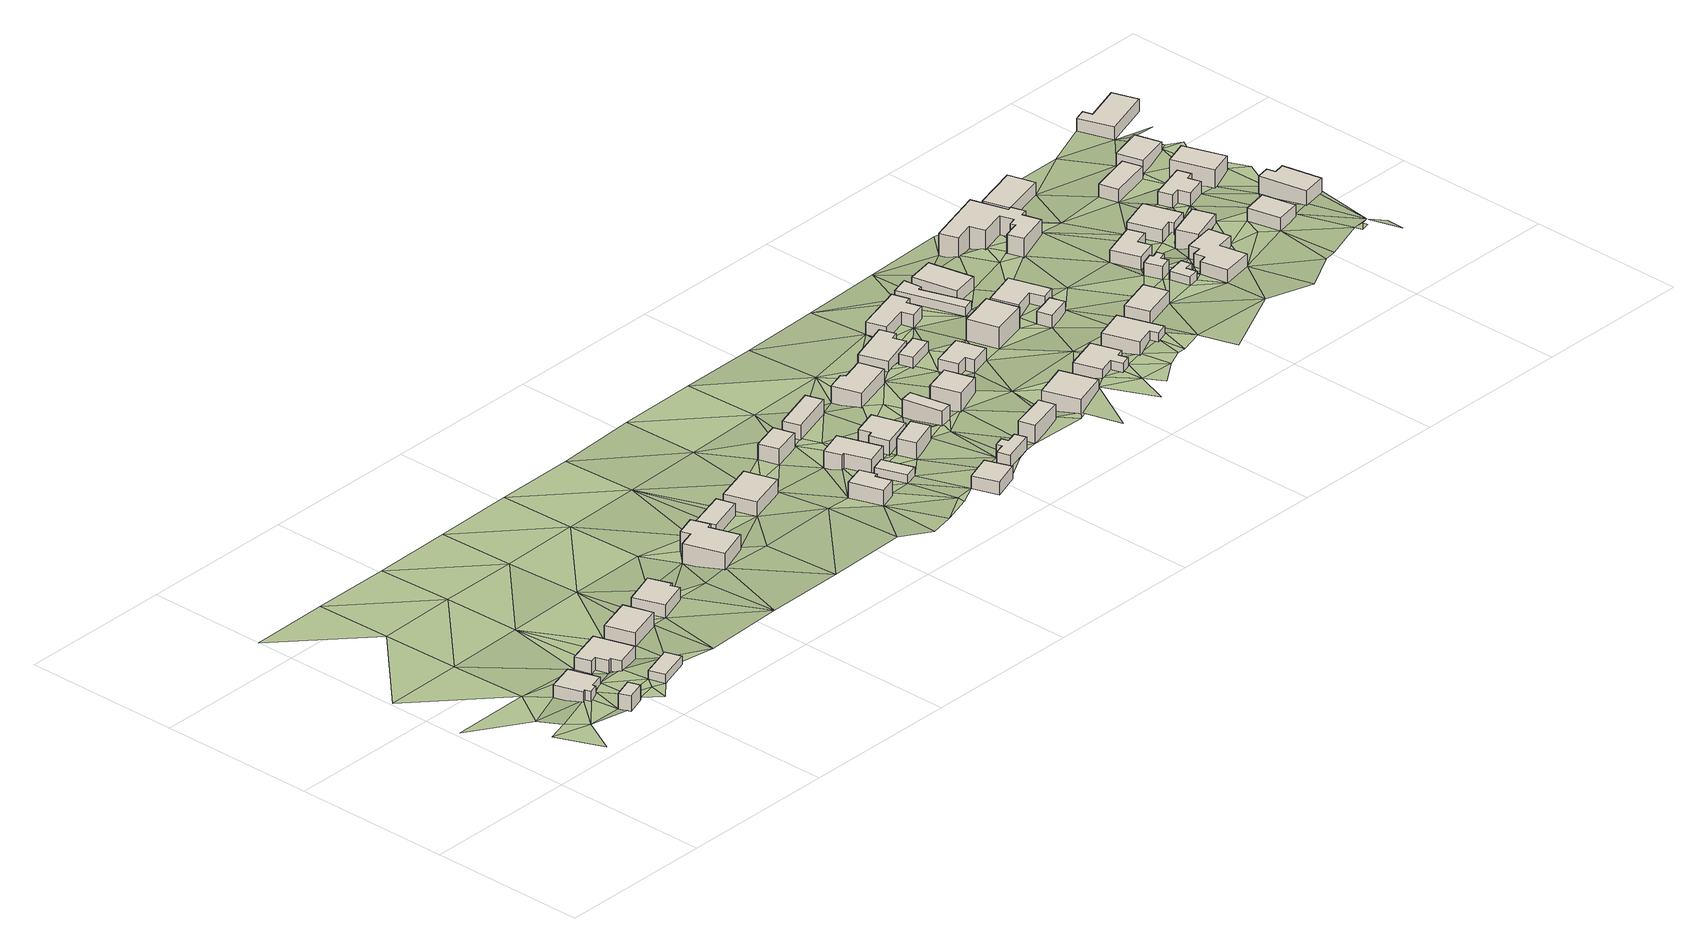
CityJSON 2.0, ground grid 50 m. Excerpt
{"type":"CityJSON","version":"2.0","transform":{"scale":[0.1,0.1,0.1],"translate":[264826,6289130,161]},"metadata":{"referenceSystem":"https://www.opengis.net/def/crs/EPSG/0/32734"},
"CityObjects":{
"building1":{"type":"Building","attributes":{"address":"Mamre 7347 Cape Town","building":"garage","building:levels":"1","building_height":4.1,"roof_height":169.07,"ground_height":164.97,"plus_code":"4FRWFFQ9+CC7"},"geometry":[{"type":"Solid","lod":"1","boundaries":[[[[0,1,2,3]],[[1,4,5,2]],[[4,6,7,5]],[[6,0,3,7]],[[3,2,5,7]],[[6,4,1,0]]]]}]},
"building2":{"type":"Building","attributes":{"address":"Lang Avenue Mamre 7347 Cape Town","building":"house","building:levels":"1","building_height":4.1,"roof_height":166.91,"ground_height":162.81,"plus_code":"4FRWFFQ9+FCC"},"geometry":[{"type":"Solid","lod":"1","boundaries":[[[[8,9,10,11]],[[9,12,13,10]],[[12,14,15,13]],[[14,16,17,15]],[[16,18,19,17]],[[18,20,21,19]],[[20,22,23,21]],[[22,8,11,23]],[[11,10,13,15,17,19,21,23]],[[22,20,18,16,14,12,9,8]]]]}]},
"building3":{"type":"Building","attributes":{"address":"Lang Avenue Mamre 7347 Cape Town","building":"house","building:levels":"1","building_height":4.1,"roof_height":167.77,"ground_height":163.67,"plus_code":"4FRWFFQ9+FFV"},"geometry":[{"type":"Solid","lod":"1","boundaries":[[[[24,25,26,27]],[[25,28,29,26]],[[28,30,31,29]],[[30,32,33,31]],[[32,34,35,33]],[[34,36,37,35]],[[36,38,39,37]],[[38,24,27,39]],[[27,26,29,31,33,35,37,39]],[[38,36,34,32,30,28,25,24]]]]}]},
"building4":{"type":"Building","attributes":{"building":"cabin","building:levels":"1","building_height":2.8,"roof_height":167.77,"ground_height":164.97,"plus_code":"4FRWFFQ9+CGC"},"geometry":[{"type":"Solid","lod":"1","boundaries":[[[[40,41,42,43]],[[41,44,45,42]],[[44,46,47,45]],[[46,40,43,47]],[[43,42,45,47]],[[46,44,41,40]]]]}]},
"building5":{"type":"Building","attributes":{"address":"Lang Avenue Mamre 7347 Cape Town","building":"house","building:levels":"1","building_height":4.1,"roof_height":168.7,"ground_height":164.6,"plus_code":"4FRWFFQ9+GG5"},"geometry":[{"type":"Solid","lod":"1","boundaries":[[[[48,49,50,51]],[[49,52,53,50]],[[52,54,55,53]],[[54,48,51,55]],[[51,50,53,55]],[[54,52,49,48]]]]}]},
"building6":{"type":"Building","attributes":{"address":"Lang Avenue Mamre 7347 Cape Town","building":"house","building:levels":"1","building_height":4.1,"roof_height":168.7,"ground_height":164.6,"plus_code":"4FRWFFQ9+GJC"},"geometry":[{"type":"Solid","lod":"1","boundaries":[[[[56,57,58,59]],[[57,60,61,58]],[[60,62,63,61]],[[62,64,65,63]],[[64,66,67,65]],[[66,56,59,67]],[[59,58,61,63,65,67]],[[66,64,62,60,57,56]]]]}]},
"building7":{"type":"Building","attributes":{"address":"Lang Avenue Mamre 7347 Cape Town","building":"house","building:levels":"1","building_height":4.1,"roof_height":170.07,"ground_height":165.97,"plus_code":"4FRWFFQ9+GPQ"},"geometry":[{"type":"Solid","lod":"1","boundaries":[[[[68,69,70,71]],[[69,72,73,70]],[[72,74,75,73]],[[74,76,77,75]],[[76,78,79,77]],[[78,80,81,79]],[[80,82,83,81]],[[82,68,71,83]],[[71,70,73,75,77,79,81,83]],[[82,80,78,76,74,72,69,68]]]]}]},
"building8":{"type":"Building","attributes":{"address":"Lang Avenue Mamre 7347 Cape Town","building":"house","building:levels":"1","building_height":4.1,"roof_height":168.94,"ground_height":164.84,"plus_code":"4FRWFFQ9+HQH"},"geometry":[{"type":"Solid","lod":"1","boundaries":[[[[84,85,86,87]],[[85,88,89,86]],[[88,90,91,89]],[[90,84,87,91]],[[87,86,89,91]],[[90,88,85,84]]]]}]},
"building9":{"type":"Building","attributes":{"address":"Lang Avenue Mamre 7347 Cape Town","building":"house","building:levels":"1","building_height":4.1,"roof_height":169.53,"ground_height":165.43,"plus_code":"4FRWFFQ9+HVC"},"geometry":[{"type":"Solid","lod":"1","boundaries":[[[[92,93,94,95]],[[93,96,97,94]],[[96,98,99,97]],[[98,92,95,99]],[[95,94,97,99]],[[98,96,93,92]]]]}]},
"building10":{"type":"Building","attributes":{"address":"Mamre 7347 Cape Town","building":"house","building:levels":"1","building_height":4.1,"roof_height":171.78,"ground_height":167.68,"plus_code":"4FRWFFQ9+FXC"},"geometry":[{"type":"Solid","lod":"1","boundaries":[[[[100,101,102,103]],[[101,104,105,102]],[[104,106,107,105]],[[106,108,109,107]],[[108,110,111,109]],[[110,100,103,111]],[[103,102,105,107,109,111]],[[110,108,106,104,101,100]]]]}]},
"building11":{"type":"Building","attributes":{"building":"cabin","building:levels":"1","building_height":2.8,"roof_height":170.48,"ground_height":167.68,"plus_code":"4FRWFFQC+F2J"},"geometry":[{"type":"Solid","lod":"1","boundaries":[[[[112,113,114,115]],[[113,116,117,114]],[[116,118,119,117]],[[118,112,115,119]],[[115,114,117,119]],[[118,116,113,112]]]]}]},
"building12":{"type":"Building","attributes":{"address":"Lang Avenue Mamre 7347 Cape Town","building":"house","building:levels":"1","building_height":4.1,"roof_height":170.38,"ground_height":166.28,"plus_code":"4FRWFFQ9+JX6"},"geometry":[{"type":"Solid","lod":"1","boundaries":[[[[120,121,122,123]],[[121,124,125,122]],[[124,126,127,125]],[[126,120,123,127]],[[123,122,125,127]],[[126,124,121,120]]]]}]},
"building13":{"type":"Building","attributes":{"address":"Mamre 7347 Cape Town","building":"house","building:levels":"1","building_height":4.1,"roof_height":171.78,"ground_height":167.68,"plus_code":"4FRWFFQ9+GXQ"},"geometry":[{"type":"Solid","lod":"1","boundaries":[[[[128,129,130,131]],[[129,132,133,130]],[[132,134,135,133]],[[134,136,137,135]],[[136,138,139,137]],[[138,128,131,139]],[[131,130,133,135,137,139]],[[138,136,134,132,129,128]]]]}]},
"building14":{"type":"Building","attributes":{"address":"25 Sand Street Mamre 7347 Cape Town","building":"house","building:levels":"1","building_height":4.1,"roof_height":173.21,"ground_height":169.11,"plus_code":"4FRWFFQC+93R"},"geometry":[{"type":"Solid","lod":"1","boundaries":[[[[140,141,142,143]],[[141,144,145,142]],[[144,146,147,145]],[[146,140,143,147]],[[143,142,145,147]],[[146,144,141,140]]]]}]},
"building15":{"type":"Building","attributes":{"address":"Mamre 7347 Cape Town","building":"house","building:levels":"1","building_height":4.1,"roof_height":173.01,"ground_height":168.91,"plus_code":"4FRWFFQC+G33"},"geometry":[{"type":"Solid","lod":"1","boundaries":[[[[148,149,150,151]],[[149,152,153,150]],[[152,154,155,153]],[[154,148,151,155]],[[151,150,153,155]],[[154,152,149,148]]]]}]},
"building16":{"type":"Building","attributes":{"address":"Mamre 7347 Cape Town","building":"house","building:levels":"1","building_height":4.1,"roof_height":171.78,"ground_height":167.68,"plus_code":"4FRWFFQC+G3R"},"geometry":[{"type":"Solid","lod":"1","boundaries":[[[[156,157,158,159]],[[157,160,161,158]],[[160,162,163,161]],[[162,164,165,163]],[[164,166,167,165]],[[166,156,159,167]],[[159,158,161,163,165,167]],[[166,164,162,160,157,156]]]]}]},
"building17":{"type":"Building","attributes":{"address":"Lang Avenue Mamre 7347 Cape Town","building":"house","building:levels":"1","building_height":4.1,"roof_height":170.38,"ground_height":166.28,"plus_code":"4FRWFFQC+J2G"},"geometry":[{"type":"Solid","lod":"1","boundaries":[[[[168,169,170,171]],[[169,172,173,170]],[[172,174,175,173]],[[174,168,171,175]],[[171,170,173,175]],[[174,172,169,168]]]]}]},
"building18":{"type":"Building","attributes":{"address":"23 Sand Street Mamre 7347 Cape Town","building":"house","building:levels":"1","building_height":4.1,"roof_height":174.56,"ground_height":170.46,"plus_code":"4FRWFFQC+C46"},"geometry":[{"type":"Solid","lod":"1","boundaries":[[[[176,177,178,179]],[[177,180,181,178]],[[180,182,183,181]],[[182,184,185,183]],[[184,186,187,185]],[[186,188,189,187]],[[188,190,191,189]],[[190,176,179,191]],[[179,178,181,183,185,187,189,191]],[[190,188,186,184,182,180,177,176]]]]}]},
"building19":{"type":"Building","attributes":{"address":"Mamre 7347 Cape Town","building":"yes","building:levels":"1","building_height":4.1,"roof_height":173.01,"ground_height":168.91,"plus_code":"4FRWFFQC+G4M"},"geometry":[{"type":"Solid","lod":"1","boundaries":[[[[192,193,194,195]],[[193,196,197,194]],[[196,198,199,197]],[[198,192,195,199]],[[195,194,197,199]],[[198,196,193,192]]]]}]},
"building20":{"type":"Building","attributes":{"address":"21 Sand Street Mamre 7347 Cape Town","building":"house","building:levels":"1","building_height":4.1,"roof_height":176.2,"ground_height":172.1,"plus_code":"4FRWFFQC+C5F"},"geometry":[{"type":"Solid","lod":"1","boundaries":[[[[200,201,202,203]],[[201,204,205,202]],[[204,206,207,205]],[[206,200,203,207]],[[203,202,205,207]],[[206,204,201,200]]]]}]},
"building21":{"type":"Building","attributes":{"address":"Lang Avenue Mamre 7347 Cape Town","building":"house","building:levels":"1","building_height":4.1,"roof_height":171.38,"ground_height":167.28,"plus_code":"4FRWFFQC+J4F"},"geometry":[{"type":"Solid","lod":"1","boundaries":[[[[208,209,210,211]],[[209,212,213,210]],[[212,214,215,213]],[[214,216,217,215]],[[216,218,219,217]],[[218,208,211,219]],[[211,210,213,215,217,219]],[[218,216,214,212,209,208]]]]}]},
"building22":{"type":"Building","attributes":{"address":"4 Lelie Lane Mamre 7347 Cape Town","building":"house","building:levels":"1","building_height":4.1,"roof_height":174.38,"ground_height":170.28,"plus_code":"4FRWFFQC+G5M"},"geometry":[{"type":"Solid","lod":"1","boundaries":[[[[220,221,222,223]],[[221,224,225,222]],[[224,226,227,225]],[[226,220,223,227]],[[223,222,225,227]],[[226,224,221,220]]]]}]},
"building23":{"type":"Building","attributes":{"address":"19 Sand Street Mamre 7347 Cape Town","building":"house","building:levels":"1","building_height":4.1,"roof_height":176.2,"ground_height":172.1,"plus_code":"4FRWFFQC+C6Q"},"geometry":[{"type":"Solid","lod":"1","boundaries":[[[[228,229,230,231]],[[229,232,233,230]],[[232,234,235,233]],[[234,228,231,235]],[[231,230,233,235]],[[234,232,229,228]]]]}]},
"building24":{"type":"Building","attributes":{"address":"Lang Avenue Mamre 7347 Cape Town","building":"house","building:levels":"1","building_height":4.1,"roof_height":170.91,"ground_height":166.81,"plus_code":"4FRWFFQC+J5X"},"geometry":[{"type":"Solid","lod":"1","boundaries":[[[[236,237,238,239]],[[237,240,241,238]],[[240,242,243,241]],[[242,244,245,243]],[[244,246,247,245]],[[246,236,239,247]],[[239,238,241,243,245,247]],[[246,244,242,240,237,236]]]]}]},
"building25":{"type":"Building","attributes":{"building":"cabin","building:levels":"1","building_height":2.8,"roof_height":171.13,"ground_height":168.33,"plus_code":"4FRWFFQC+J6F"},"geometry":[{"type":"Solid","lod":"1","boundaries":[[[[248,249,250,251]],[[249,252,253,250]],[[252,254,255,253]],[[254,248,251,255]],[[251,250,253,255]],[[254,252,249,248]]]]}]},
"building26":{"type":"Building","attributes":{"address":"3 Lelie Lane Mamre 7347 Cape Town","building":"house","building:levels":"1","building_height":4.1,"roof_height":172.43,"ground_height":168.33,"plus_code":"4FRWFFQC+H6H"},"geometry":[{"type":"Solid","lod":"1","boundaries":[[[[256,257,258,259]],[[257,260,261,258]],[[260,262,263,261]],[[262,264,265,263]],[[264,266,267,265]],[[266,256,259,267]],[[259,258,261,263,265,267]],[[266,264,262,260,257,256]]]]}]},
"building27":{"type":"Building","attributes":{"address":"17 Sand Street Mamre 7347 Cape Town","building":"house","building:levels":"1","building_height":4.1,"roof_height":175.99,"ground_height":171.89,"plus_code":"4FRWFFQC+F83"},"geometry":[{"type":"Solid","lod":"1","boundaries":[[[[268,269,270,271]],[[269,272,273,270]],[[272,274,275,273]],[[274,276,277,275]],[[276,278,279,277]],[[278,280,281,279]],[[280,282,283,281]],[[282,268,271,283]],[[271,270,273,275,277,279,281,283]],[[282,280,278,276,274,272,269,268]]]]}]},
"building28":{"type":"Building","attributes":{"address":"Mamre 7347 Cape Town","building":"yes","building:levels":"1","building_height":4.1,"roof_height":170.91,"ground_height":166.81,"plus_code":"4FRWFFQC+M7C"},"geometry":[{"type":"Solid","lod":"1","boundaries":[[[[284,285,286,287]],[[285,288,289,286]],[[288,290,291,289]],[[290,292,293,291]],[[292,294,295,293]],[[294,296,297,295]],[[296,298,299,297]],[[298,284,287,299]],[[287,286,289,291,293,295,297,299]],[[298,296,294,292,290,288,285,284]]]]}]},
"building29":{"type":"Building","attributes":{"address":"2 Lelie Lane Mamre 7347 Cape Town","building":"house","building:levels":"2","building_height":6.9,"roof_height":176.3,"ground_height":169.4,"plus_code":"4FRWFFQC+H8J"},"geometry":[{"type":"Solid","lod":"1","boundaries":[[[[300,301,302,303]],[[301,304,305,302]],[[304,306,307,305]],[[306,300,303,307]],[[303,302,305,307]],[[306,304,301,300]]]]}]},
"building30":{"type":"Building","attributes":{"address":"15 Sand Street Mamre 7347 Cape Town","building":"house","building:levels":"1","building_height":4.1,"roof_height":177.45,"ground_height":173.35,"plus_code":"4FRWFFQC+F94"},"geometry":[{"type":"Solid","lod":"1","boundaries":[[[[308,309,310,311]],[[309,312,313,310]],[[312,314,315,313]],[[314,316,317,315]],[[316,318,319,317]],[[318,308,311,319]],[[311,310,313,315,317,319]],[[318,316,314,312,309,308]]]]}]},
"building31":{"type":"Building","attributes":{"building":"cabin","building:levels":"1","building_height":2.8,"roof_height":170.5,"ground_height":167.7,"plus_code":"4FRWFFQC+M88"},"geometry":[{"type":"Solid","lod":"1","boundaries":[[[[320,321,322,323]],[[321,324,325,322]],[[324,326,327,325]],[[326,328,329,327]],[[328,330,331,329]],[[330,320,323,331]],[[323,322,325,327,329,331]],[[330,328,326,324,321,320]]]]}]},
"building32":{"type":"Building","attributes":{"building":"garage","building:levels":"1","building_height":4.1,"roof_height":173.5,"ground_height":169.4,"plus_code":"4FRWFFQC+H94"},"geometry":[{"type":"Solid","lod":"1","boundaries":[[[[332,333,334,335]],[[333,336,337,334]],[[336,338,339,337]],[[338,332,335,339]],[[335,334,337,339]],[[338,336,333,332]]]]}]},
"building33":{"type":"Building","attributes":{"address":"1 Lelie Lane Mamre 7347 Cape Town","building":"house","building:levels":"1","building_height":4.1,"roof_height":173.5,"ground_height":169.4,"plus_code":"4FRWFFQC+J94"},"geometry":[{"type":"Solid","lod":"1","boundaries":[[[[340,341,342,343]],[[341,344,345,342]],[[344,346,347,345]],[[346,348,349,347]],[[348,350,351,349]],[[350,340,343,351]],[[343,342,345,347,349,351]],[[350,348,346,344,341,340]]]]}]},
"building34":{"type":"Building","attributes":{"address":"Mamre 7347 Cape Town","building":"house","building:levels":"1","building_height":4.1,"roof_height":171.8,"ground_height":167.7,"plus_code":"4FRWFFQC+M9J"},"geometry":[{"type":"Solid","lod":"1","boundaries":[[[[352,353,354,355]],[[353,356,357,354]],[[356,358,359,357]],[[358,352,355,359]],[[355,354,357,359]],[[358,356,353,352]]]]}]},
"building35":{"type":"Building","attributes":{"address":"13 Sand Street Mamre 7347 Cape Town","building":"house","building:levels":"1","building_height":4.1,"roof_height":177.45,"ground_height":173.35,"plus_code":"4FRWFFQC+FFJ"},"geometry":[{"type":"Solid","lod":"1","boundaries":[[[[360,361,362,363]],[[361,364,365,362]],[[364,366,367,365]],[[366,360,363,367]],[[363,362,365,367]],[[366,364,361,360]]]]}]},
"building36":{"type":"Building","attributes":{"address":"Mamre 7347 Cape Town","building":"garage","building:levels":"1","building_height":4.1,"roof_height":179.02,"ground_height":174.92,"plus_code":"4FRWFFQC+GG7"},"geometry":[{"type":"Solid","lod":"1","boundaries":[[[[368,369,370,371]],[[369,372,373,370]],[[372,374,375,373]],[[374,376,377,375]],[[376,378,379,377]],[[378,380,381,379]],[[380,382,383,381]],[[382,368,371,383]],[[371,370,373,375,377,379,381,383]],[[382,380,378,376,374,372,369,368]]]]}]},
"building37":{"type":"Building","attributes":{"address":"Mamre 7347 Cape Town","building":"cabin","building:levels":"1","building_height":2.8,"roof_height":177.72,"ground_height":174.92,"plus_code":"4FRWFFQC+FGM"},"geometry":[{"type":"Solid","lod":"1","boundaries":[[[[384,385,386,387]],[[385,388,389,386]],[[388,390,391,389]],[[390,392,393,391]],[[392,394,395,393]],[[394,384,387,395]],[[387,386,389,391,393,395]],[[394,392,390,388,385,384]]]]}]},
"building38":{"type":"Building","attributes":{"address":"13 Lang Avenue Mamre 7347 Cape Town","building":"house","building:levels":"1","building_height":4.1,"roof_height":174.28,"ground_height":170.18,"plus_code":"4FRWFFQC+PG2"},"geometry":[{"type":"Solid","lod":"1","boundaries":[[[[396,397,398,399]],[[397,400,401,398]],[[400,402,403,401]],[[402,404,405,403]],[[404,406,407,405]],[[406,408,409,407]],[[408,410,411,409]],[[410,412,413,411]],[[412,414,415,413]],[[414,416,417,415]],[[416,418,419,417]],[[418,420,421,419]],[[420,422,423,421]],[[422,424,425,423]],[[424,426,427,425]],[[426,396,399,427]],[[399,398,401,403,405,407,409,411,413,415,417,419,421,423,425,427]],[[426,424,422,420,418,416,414,412,410,408,406,404,402,400,397,396]]]]}]},
"building39":{"type":"Building","attributes":{"address":"11 Sand Street Mamre 7347 Cape Town","building":"house","building:levels":"1","building_height":4.1,"roof_height":176.65,"ground_height":172.55,"plus_code":"4FRWFFQC+HG8"},"geometry":[{"type":"Solid","lod":"1","boundaries":[[[[428,429,430,431]],[[429,432,433,430]],[[432,434,435,433]],[[434,436,437,435]],[[436,438,439,437]],[[438,428,431,439]],[[431,430,433,435,437,439]],[[438,436,434,432,429,428]]]]}]},
"building40":{"type":"Building","attributes":{"address":"24E Lord Caledon Street Mamre 7347 Cape Town","building":"house","building:levels":"1","building_height":4.1,"roof_height":179.02,"ground_height":174.92,"plus_code":"4FRWFFQC+FHM"},"geometry":[{"type":"Solid","lod":"1","boundaries":[[[[440,441,442,443]],[[441,444,445,442]],[[444,446,447,445]],[[446,448,449,447]],[[448,450,451,449]],[[450,452,453,451]],[[452,454,455,453]],[[454,456,457,455]],[[456,458,459,457]],[[458,440,443,459]],[[443,442,445,447,449,451,453,455,457,459]],[[458,456,454,452,450,448,446,444,441,440]]]]}]},
"building41":{"type":"Building","attributes":{"address":"Sand Street Mamre 7347 Cape Town","building":"yes","building:levels":"1","building_height":4.1,"roof_height":178.67,"ground_height":174.57,"plus_code":"4FRWFFQC+GJM"},"geometry":[{"type":"Solid","lod":"1","boundaries":[[[[460,461,462,463]],[[461,464,465,462]],[[464,466,467,465]],[[466,460,463,467]],[[463,462,465,467]],[[466,464,461,460]]]]}]},
"building42":{"type":"Building","attributes":{"address":"9 Sand Street Mamre 7347 Cape Town","building":"house","building:levels":"1","building_height":4.1,"roof_height":176.65,"ground_height":172.55,"plus_code":"4FRWFFQC+HHH"},"geometry":[{"type":"Solid","lod":"1","boundaries":[[[[468,469,470,471]],[[469,472,473,470]],[[472,474,475,473]],[[474,476,477,475]],[[476,478,479,477]],[[478,468,471,479]],[[471,470,473,475,477,479]],[[478,476,474,472,469,468]]]]}]},
"building43":{"type":"Building","attributes":{"address":"12 Lang Avenue Mamre 7347 Cape Town","building":"house","building:levels":"1","building_height":4.1,"roof_height":172.22,"ground_height":168.12,"plus_code":"4FRWFFQC+PHJ"},"geometry":[{"type":"Solid","lod":"1","boundaries":[[[[480,481,482,483]],[[481,484,485,482]],[[484,486,487,485]],[[486,480,483,487]],[[483,482,485,487]],[[486,484,481,480]]]]}]},
"building44":{"type":"Building","attributes":{"address":"24A Lord Caledon Street Mamre 7347 Cape Town","building":"house","building:levels":"1","building_height":4.1,"roof_height":180.45,"ground_height":176.35,"plus_code":"4FRWFFQC+FMX"},"geometry":[{"type":"Solid","lod":"1","boundaries":[[[[488,489,490,491]],[[489,492,493,490]],[[492,494,495,493]],[[494,488,491,495]],[[491,490,493,495]],[[494,492,489,488]]]]}]},
"building45":{"type":"Building","attributes":{"address":"7 Sand Street Mamre 7347 Cape Town","building":"house","building:levels":"1","building_height":4.1,"roof_height":178.67,"ground_height":174.57,"plus_code":"4FRWFFQC+HMR"},"geometry":[{"type":"Solid","lod":"1","boundaries":[[[[496,497,498,499]],[[497,500,501,498]],[[500,502,503,501]],[[502,504,505,503]],[[504,506,507,505]],[[506,508,509,507]],[[508,510,511,509]],[[510,496,499,511]],[[499,498,501,503,505,507,509,511]],[[510,508,506,504,502,500,497,496]]]]}]},
"building46":{"type":"Building","attributes":{"address":"8 Sand Street Mamre 7347 Cape Town","building":"house","building:levels":"1","building_height":4.1,"roof_height":175.92,"ground_height":171.82,"plus_code":"4FRWFFQC+MJ9"},"geometry":[{"type":"Solid","lod":"1","boundaries":[[[[512,513,514,515]],[[513,516,517,514]],[[516,518,519,517]],[[518,512,515,519]],[[515,514,517,519]],[[518,516,513,512]]]]}]},
"building47":{"type":"Building","attributes":{"address":"22 Lord Caledon Street Mamre 7347 Cape Town","building":"house","building:levels":"1","building_height":4.1,"roof_height":181.46,"ground_height":177.36,"plus_code":"4FRWFFQC+GP5"},"geometry":[{"type":"Solid","lod":"1","boundaries":[[[[520,521,522,523]],[[521,524,525,522]],[[524,526,527,525]],[[526,528,529,527]],[[528,530,531,529]],[[530,520,523,531]],[[523,522,525,527,529,531]],[[530,528,526,524,521,520]]]]}]},
"building48":{"type":"Building","attributes":{"address":"5 Sand Street Mamre 7347 Cape Town","building":"house","building:levels":"1","building_height":4.1,"roof_height":179.98,"ground_height":175.88,"plus_code":"4FRWFFQC+JP3"},"geometry":[{"type":"Solid","lod":"1","boundaries":[[[[532,533,534,535]],[[533,536,537,534]],[[536,538,539,537]],[[538,532,535,539]],[[535,534,537,539]],[[538,536,533,532]]]]}]},
"building49":{"type":"Building","attributes":{"address":"6 Sand Street Mamre 7347 Cape Town","building":"house","building:levels":"1","building_height":4.1,"roof_height":175.92,"ground_height":171.82,"plus_code":"4FRWFFQC+MPJ"},"geometry":[{"type":"Solid","lod":"1","boundaries":[[[[540,541,542,543]],[[541,544,545,542]],[[544,546,547,545]],[[546,540,543,547]],[[543,542,545,547]],[[546,544,541,540]]]]}]},
"building50":{"type":"Building","attributes":{"address":"10 Lang Avenue Mamre 7347 Cape Town","building":"house","building:levels":"1","building_height":4.1,"roof_height":174.66,"ground_height":170.56,"plus_code":"4FRWFFQC+QQ3"},"geometry":[{"type":"Solid","lod":"1","boundaries":[[[[548,549,550,551]],[[549,552,553,550]],[[552,554,555,553]],[[554,556,557,555]],[[556,558,559,557]],[[558,548,551,559]],[[551,550,553,555,557,559]],[[558,556,554,552,549,548]]]]}]},
"terrain1":{"type":"TINRelief","geometry":[{"type":"CompositeSurface","lod":"1","boundaries":[[[560,561,562]],[[561,560,563]],[[564,565,566]],[[567,566,563]],[[567,563,560]],[[568,564,569]],[[566,8,564]],[[8,566,567]],[[560,570,4]],[[571,567,560]],[[571,560,4]],[[572,568,569]],[[573,567,571]],[[574,564,8]],[[575,571,4]],[[575,4,576]],[[24,569,564]],[[577,575,578]],[[574,24,564]],[[576,578,575]],[[579,580,572]],[[576,581,582]],[[581,583,582]],[[46,578,576]],[[25,574,578]],[[576,582,46]],[[25,24,574]],[[40,582,583]],[[30,25,578]],[[46,584,578]],[[578,584,30]],[[569,24,585]],[[46,582,40]],[[28,25,30]],[[569,586,572]],[[584,32,30]],[[24,38,587]],[[46,588,584]],[[587,585,24]],[[579,572,586]],[[586,569,585]],[[36,584,588]],[[38,585,587]],[[38,36,589]],[[588,589,36]],[[38,52,585]],[[38,589,52]],[[590,588,591]],[[586,592,579]],[[588,593,589]],[[590,593,588]],[[52,594,585]],[[585,595,586]],[[594,52,596]],[[593,590,66]],[[597,596,593]],[[592,586,595]],[[597,64,596]],[[597,593,66]],[[595,585,594]],[[597,66,64]],[[64,594,596]],[[66,590,598]],[[594,64,62]],[[599,592,595]],[[598,600,66]],[[601,600,602]],[[602,600,603]],[[594,62,604]],[[600,598,603]],[[594,605,595]],[[602,74,62]],[[602,603,74]],[[599,595,605]],[[598,606,603]],[[605,594,604]],[[74,604,62]],[[74,603,606]],[[607,606,598]],[[604,74,69]],[[608,599,605]],[[74,72,69]],[[604,609,605]],[[604,69,609]],[[606,607,610]],[[611,606,610]],[[612,611,613]],[[90,613,611]],[[609,613,88]],[[88,613,90]],[[608,605,614]],[[614,605,609]],[[609,88,615]],[[96,90,611]],[[96,611,610]],[[607,616,610]],[[615,88,85]],[[615,614,609]],[[84,90,96]],[[617,608,614]],[[607,618,616]],[[85,614,615]],[[610,616,96]],[[84,93,85]],[[93,614,85]],[[84,96,93]],[[619,614,93]],[[96,616,620]],[[100,618,621]],[[618,100,616]],[[617,614,622]],[[619,622,614]],[[616,110,620]],[[623,100,621]],[[620,624,619]],[[110,616,100]],[[624,620,120]],[[619,624,126]],[[100,623,625]],[[134,620,110]],[[617,622,626]],[[622,619,126]],[[100,625,627]],[[625,623,628]],[[120,620,134]],[[120,126,624]],[[629,630,627]],[[631,632,110]],[[134,110,632]],[[627,112,629]],[[631,629,118]],[[627,625,112]],[[118,629,112]],[[118,633,631]],[[632,631,633]],[[140,625,628]],[[634,622,126]],[[112,625,140]],[[632,633,635]],[[636,120,134]],[[633,118,116]],[[113,112,140]],[[116,637,633]],[[626,622,638]],[[636,134,132]],[[639,113,140]],[[634,638,622]],[[113,148,116]],[[636,640,634]],[[637,116,154]],[[636,132,641]],[[116,148,154]],[[642,640,636]],[[148,113,639]],[[636,641,642]],[[643,132,637]],[[154,644,637]],[[637,644,643]],[[641,132,160]],[[643,160,132]],[[634,640,638]],[[645,188,639]],[[160,643,162]],[[188,645,190]],[[148,639,184]],[[638,646,626]],[[184,639,188]],[[644,154,647]],[[160,648,641]],[[649,190,645]],[[642,641,650]],[[184,188,186]],[[148,184,651]],[[169,638,640]],[[647,652,644]],[[650,641,648]],[[190,649,176]],[[182,653,184]],[[184,653,651]],[[182,180,177]],[[647,651,654]],[[652,647,654]],[[198,648,652]],[[177,204,182]],[[182,204,653]],[[655,650,648]],[[651,653,654]],[[177,176,206]],[[169,650,218]],[[654,198,652]],[[177,206,204]],[[646,638,656]],[[656,638,169]],[[657,648,198]],[[655,648,657]],[[655,218,650]],[[658,654,653]],[[204,659,653]],[[656,169,218]],[[653,659,658]],[[198,196,657]],[[658,226,196]],[[659,204,660]],[[656,218,216]],[[658,659,226]],[[655,657,661]],[[206,662,663]],[[657,196,661]],[[664,646,656]],[[216,214,212]],[[226,665,196]],[[212,656,216]],[[661,196,665]],[[663,228,660]],[[660,666,659]],[[663,662,667]],[[667,228,663]],[[246,656,212]],[[666,668,659]],[[666,660,228]],[[661,669,212]],[[246,212,669]],[[665,256,661]],[[668,257,665]],[[661,670,669]],[[667,671,672]],[[256,670,661]],[[666,228,234]],[[664,656,298]],[[668,666,262]],[[256,665,257]],[[246,298,656]],[[673,669,670]],[[668,262,257]],[[669,673,674]],[[257,262,260]],[[234,268,666]],[[675,670,256]],[[666,264,262]],[[672,268,234]],[[674,673,252]],[[298,246,676]],[[256,266,675]],[[677,268,672]],[[678,672,679]],[[664,298,680]],[[681,682,674]],[[666,268,683]],[[678,677,672]],[[681,674,252]],[[264,666,683]],[[284,676,681]],[[684,676,284]],[[684,298,676]],[[684,284,298]],[[685,677,678]],[[266,304,675]],[[686,677,685]],[[288,252,675]],[[264,304,266]],[[252,288,681]],[[284,681,288]],[[304,264,306]],[[678,687,685]],[[304,288,675]],[[306,264,683]],[[268,282,683]],[[688,678,689]],[[285,284,288]],[[688,687,678]],[[687,690,691]],[[680,298,692]],[[690,687,693]],[[683,282,308]],[[308,282,690]],[[688,693,687]],[[320,288,304]],[[308,690,693]],[[338,306,683]],[[694,693,688]],[[692,330,680]],[[320,304,301]],[[695,288,320]],[[338,300,306]],[[696,695,697]],[[308,698,683]],[[694,699,693]],[[320,697,695]],[[330,692,697]],[[693,699,700]],[[701,699,694]],[[683,698,338]],[[697,320,330]],[[680,330,702]],[[703,301,300]],[[704,320,301]],[[336,300,338]],[[300,336,703]],[[699,701,705]],[[704,301,703]],[[704,321,320]],[[701,706,705]],[[324,321,707]],[[707,326,324]],[[321,358,707]],[[326,707,358]],[[708,703,336]],[[326,358,356]],[[338,698,709]],[[328,702,330]],[[326,356,328]],[[361,698,705]],[[706,361,705]],[[704,341,321]],[[708,336,710]],[[358,321,352]],[[361,360,698]],[[711,703,708]],[[709,698,360]],[[328,356,353]],[[702,328,353]],[[321,341,352]],[[712,708,710]],[[710,709,712]],[[364,361,706]],[[360,366,709]],[[706,713,714]],[[712,709,715]],[[341,712,715]],[[366,715,709]],[[353,397,702]],[[353,352,716]],[[717,352,341]],[[714,364,706]],[[353,716,397]],[[716,352,717]],[[341,715,718]],[[368,715,366]],[[719,702,397]],[[369,366,364]],[[717,341,718]],[[366,369,368]],[[394,369,364]],[[394,364,384]],[[429,715,368]],[[384,364,440]],[[440,364,714]],[[716,717,720]],[[718,715,429]],[[402,716,720]],[[369,394,372]],[[717,721,720]],[[717,718,721]],[[382,432,368]],[[384,440,385]],[[368,432,429]],[[392,372,394]],[[382,380,378]],[[376,374,372]],[[388,385,458]],[[432,382,378]],[[385,440,458]],[[721,722,720]],[[372,392,376]],[[396,719,397]],[[388,458,390]],[[390,458,723]],[[440,714,441]],[[721,724,722]],[[390,454,392]],[[456,723,458]],[[723,454,390]],[[378,434,432]],[[718,429,725]],[[720,722,726]],[[376,434,378]],[[392,450,376]],[[723,456,454]],[[714,727,441]],[[392,454,450]],[[434,376,450]],[[728,726,722]],[[454,452,450]],[[429,428,725]],[[436,434,438]],[[434,450,460]],[[725,729,730]],[[472,438,434]],[[441,727,731]],[[732,486,396]],[[469,725,428]],[[460,450,733]],[[472,434,460]],[[480,732,734]],[[729,725,735]],[[428,438,469]],[[480,734,729]],[[444,441,736]],[[732,480,486]],[[733,450,737]],[[735,725,469]],[[472,469,438]],[[480,729,735]],[[738,396,486]],[[460,739,472]],[[740,736,441]],[[472,739,474]],[[441,731,488]],[[741,733,737]],[[460,742,739]],[[735,481,480]],[[741,737,736]],[[735,469,516]],[[488,740,441]],[[738,486,484]],[[488,731,743]],[[744,516,469]],[[739,742,745]],[[494,736,740]],[[494,741,736]],[[735,513,481]],[[516,513,735]],[[744,745,497]],[[745,742,502]],[[742,741,502]],[[494,740,488]],[[744,497,496]],[[516,744,496]],[[488,743,746]],[[497,745,747]],[[747,745,502]],[[741,494,492]],[[747,500,497]],[[741,492,502]],[[747,502,500]],[[748,488,746]],[[510,516,496]],[[481,749,484]],[[513,546,481]],[[746,750,751]],[[504,502,492]],[[752,751,750]],[[748,746,753]],[[753,746,751]],[[510,532,516]],[[492,748,754]],[[516,532,518]],[[753,754,748]],[[506,504,508]],[[512,546,513]],[[530,504,492]],[[753,755,756]],[[749,481,546]],[[492,754,530]],[[508,504,757]],[[510,508,532]],[[757,504,530]],[[508,757,532]],[[758,754,753]],[[540,512,518]],[[518,532,540]],[[540,546,512]],[[530,528,757]],[[758,753,759]],[[540,532,760]],[[758,759,754]],[[757,528,761]],[[528,762,524]],[[548,749,546]],[[760,763,540]],[[528,764,761]],[[760,761,765]],[[761,766,765]],[[761,764,766]],[[763,760,765]],[[548,546,767]],[[558,749,548]],[[768,767,763]],[[763,765,769]],[[767,768,770]],[[548,767,770]],[[768,763,769]],[[548,770,771]]]}]}
},
"vertices":[
[441,105,32],[429,142,32],[429,142,81],[441,105,81],[366,120,32],[366,120,81],[379,84,32],[379,84,81],
[307,307,18],[334,221,18],[334,221,59],[307,307,59],[346,225,18],[346,225,59],[352,207,18],[352,207,59],[380,216,18],[380,216,59],[380,226,18],[380,226,59],[425,240,18],[425,240,59],[396,334,18],[396,334,59],
[445,354,27],[461,303,27],[461,303,68],[445,354,68],[482,309,27],[482,309,68],[494,271,27],[494,271,68],[507,274,27],[507,274,68],[516,243,27],[516,243,68],[599,268,27],[599,268,68],[562,389,27],[562,389,68],
[544,104,40],[647,137,40],[647,137,68],[544,104,68],[631,188,40],[631,188,68],[528,155,40],[528,155,68],
[755,340,27],[728,430,27],[728,430,77],[755,340,77],[613,395,27],[613,395,77],[640,305,27],[640,305,77],
[902,374,36],[892,402,36],[892,402,77],[902,374,77],[903,406,36],[903,406,77],[879,475,36],[879,475,77],[772,438,36],[772,438,77],[806,341,36],[806,341,77],
[1170,579,27],[1103,557,27],[1103,557,91],[1170,579,91],[1113,527,27],[1113,527,91],[1060,510,27],[1060,510,91],[1101,388,27],[1101,388,91],[1204,423,27],[1204,423,91],[1173,516,27],[1173,516,91],[1190,522,27],[1190,522,91],
[1331,558,38],[1314,614,38],[1314,614,79],[1331,558,79],[1192,578,38],[1192,578,79],[1211,520,38],[1211,520,79],
[1466,649,38],[1339,610,38],[1339,610,85],[1466,649,85],[1369,512,38],[1369,512,85],[1496,550,38],[1496,550,85],
[1620,270,57],[1675,288,57],[1675,288,108],[1620,270,108],[1659,338,57],[1659,338,108],[1672,342,57],[1672,342,108],[1655,393,57],[1655,393,108],[1587,372,57],[1587,372,108],
[1740,290,67],[1784,304,67],[1784,304,95],[1740,290,95],[1752,400,67],[1752,400,95],[1708,385,67],[1708,385,95],
[1606,644,44],[1698,670,44],[1698,670,94],[1606,644,94],[1680,734,44],[1680,734,94],[1588,707,44],[1588,707,94],
[1718,403,53],[1792,428,53],[1792,428,108],[1718,403,108],[1748,561,53],[1748,561,108],[1664,533,53],[1664,533,108],[1682,480,53],[1682,480,108],[1691,483,53],[1691,483,108],
[1820,128,81],[1848,47,81],[1848,47,122],[1820,128,122],[1935,78,81],[1935,78,122],[1906,158,81],[1906,158,122],
[1851,358,67],[1946,392,67],[1946,392,120],[1851,358,120],[1926,448,67],[1926,448,120],[1831,414,67],[1831,414,120],
[1925,465,53],[1894,564,53],[1894,564,108],[1925,465,108],[1811,538,53],[1811,538,108],[1823,500,53],[1823,500,108],[1807,495,53],[1807,495,108],[1825,434,53],[1825,434,108],
[1883,730,41],[1866,783,41],[1866,783,94],[1883,730,94],[1722,738,41],[1722,738,94],[1738,685,41],[1738,685,94],
[2058,137,95],[2047,173,95],[2047,173,136],[2058,137,136],[2011,162,95],[2011,162,136],[2005,183,95],[2005,183,136],[1972,173,95],[1972,173,136],[1977,155,95],[1977,155,136],[1943,145,95],[1943,145,136],[1955,106,95],[1955,106,136],
[2022,418,63],[2062,426,63],[2062,426,120],[2022,418,120],[2038,551,63],[2038,551,120],[1997,543,63],[1997,543,120],
[2220,176,95],[2206,227,95],[2206,227,152],[2220,176,152],[2085,194,95],[2085,194,152],[2099,143,95],[2099,143,152],
[1965,664,49],[2102,704,49],[2102,704,104],[1965,664,104],[2080,780,49],[2080,780,104],[2006,758,49],[2006,758,104],[1995,770,49],[1995,770,104],[1938,753,49],[1938,753,104],
[2112,429,63],[2198,455,63],[2198,455,134],[2112,429,134],[2172,546,63],[2172,546,134],[2085,520,63],[2085,520,134],
[2249,255,93],[2286,141,93],[2286,141,152],[2249,255,152],[2397,177,93],[2397,177,152],[2360,291,93],[2360,291,152],
[2146,728,49],[2259,764,49],[2259,764,99],[2146,728,99],[2246,803,49],[2246,803,99],[2270,811,49],[2270,811,99],[2254,860,49],[2254,860,99],[2117,815,49],[2117,815,99],
[2204,689,58],[2294,715,58],[2294,715,101],[2204,689,101],[2280,759,58],[2280,759,101],[2191,732,58],[2191,732,101],
[2228,619,73],[2246,559,73],[2246,559,114],[2228,619,114],[2283,569,73],[2283,569,114],[2291,540,73],[2291,540,114],[2360,560,73],[2360,560,114],[2334,649,73],[2334,649,114],
[2418,292,109],[2445,206,109],[2445,206,150],[2418,292,150],[2495,222,109],[2495,222,150],[2506,186,109],[2506,186,150],[2540,197,109],[2540,197,150],[2531,227,109],[2531,227,150],[2556,235,109],[2556,235,150],[2527,326,109],[2527,326,150],
[2277,853,58],[2363,878,58],[2363,878,99],[2277,853,99],[2374,841,58],[2374,841,99],[2423,855,58],[2423,855,99],[2410,902,58],[2410,902,99],[2431,908,58],[2431,908,99],[2416,960,58],[2416,960,99],[2259,915,58],[2259,915,99],
[2534,594,84],[2507,692,84],[2507,692,153],[2534,594,153],[2389,660,84],[2389,660,153],[2416,562,84],[2416,562,153],
[2570,324,109],[2606,212,109],[2606,212,164],[2570,324,164],[2666,232,109],[2666,232,164],[2674,206,109],[2674,206,164],[2713,219,109],[2713,219,164],[2668,356,109],[2668,356,164],
[2503,766,67],[2540,778,67],[2540,778,95],[2503,766,95],[2490,927,67],[2490,927,95],[2504,930,67],[2504,930,95],[2497,988,67],[2497,988,95],[2440,971,67],[2440,971,95],
[2675,552,84],[2661,597,84],[2661,597,125],[2675,552,125],[2583,575,84],[2583,575,125],[2596,529,84],[2596,529,125],
[2701,625,78],[2662,752,78],[2662,752,125],[2701,625,125],[2550,717,78],[2550,717,125],[2575,635,78],[2575,635,125],[2642,655,78],[2642,655,125],[2655,611,78],[2655,611,125],
[2624,845,67],[2596,987,67],[2596,987,108],[2624,845,108],[2509,970,67],[2509,970,108],[2537,827,67],[2537,827,108],
[2720,375,123],[2743,299,123],[2743,299,164],[2720,375,164],[2860,334,123],[2860,334,164],[2837,410,123],[2837,410,164],
[2905,469,139],[2923,416,139],[2923,416,180],[2905,469,180],[2962,428,139],[2962,428,180],[2954,452,139],[2954,452,180],[2976,459,139],[2976,459,180],[2970,480,139],[2970,480,180],[2948,473,139],[2948,473,180],[2945,483,139],[2945,483,180],
[2949,338,139],[2984,345,139],[2984,345,167],[2949,338,167],[2977,377,139],[2977,377,167],[3004,382,139],[3004,382,167],[2997,415,139],[2997,415,167],[2935,402,139],[2935,402,167],
[2889,1098,62],[2699,1042,62],[2699,1042,133],[2889,1098,133],[2717,984,62],[2717,984,133],[2782,1004,62],[2782,1004,133],[2797,956,62],[2797,956,133],[2880,980,62],[2880,980,133],[2892,938,62],[2892,938,133],[2868,931,62],[2868,931,133],[2873,915,62],[2873,915,133],[2821,900,62],[2821,900,133],[2836,849,62],[2836,849,133],[2943,881,62],[2943,881,133],[2926,939,62],[2926,939,133],[2948,945,62],[2948,945,133],[2935,989,62],[2935,989,133],[2922,985,62],[2922,985,133],
[3034,647,116],[2920,609,116],[2920,609,157],[3034,647,157],[2950,519,116],[2950,519,157],[3017,541,116],[3017,541,157],[3004,581,116],[3004,581,157],[3051,597,116],[3051,597,157],
[3029,272,139],[3129,290,139],[3129,290,180],[3029,272,180],[3112,376,139],[3112,376,180],[3169,387,139],[3169,387,180],[3156,457,139],[3156,457,180],[3054,438,139],[3054,438,180],[3061,404,139],[3061,404,180],[3031,399,139],[3031,399,180],[3038,364,139],[3038,364,180],[3013,359,139],[3013,359,180],
[3097,526,116],[3120,460,116],[3120,460,177],[3097,526,177],[3231,498,116],[3231,498,177],[3208,564,116],[3208,564,177],
[3163,707,116],[3060,673,116],[3060,673,157],[3163,707,157],[3094,573,116],[3094,573,157],[3137,587,116],[3137,587,157],[3143,572,116],[3143,572,157],[3201,592,116],[3201,592,157],
[2956,1009,71],[3104,1049,71],[3104,1049,112],[2956,1009,112],[3081,1133,71],[3081,1133,112],[2933,1092,71],[2933,1092,112],
[3314,332,153],[3394,349,153],[3394,349,194],[3314,332,194],[3372,453,153],[3372,453,194],[3291,436,153],[3291,436,194],
[3212,696,136],[3226,652,136],[3226,652,177],[3212,696,177],[3255,661,136],[3255,661,177],[3267,623,136],[3267,623,177],[3333,644,136],[3333,644,177],[3321,683,136],[3321,683,177],[3346,690,136],[3346,690,177],[3333,733,136],[3333,733,177],
[3302,908,108],[3167,874,108],[3167,874,149],[3302,908,149],[3182,813,108],[3182,813,149],[3318,847,108],[3318,847,149],
[3455,364,149],[3533,379,149],[3533,379,205],[3455,364,205],[3509,503,149],[3509,503,205],[3474,496,149],[3474,496,205],[3468,523,149],[3468,523,205],[3426,515,149],[3426,515,205],
[3344,771,108],[3388,642,108],[3388,642,190],[3344,771,190],[3465,667,108],[3465,667,190],[3421,797,108],[3421,797,190],
[3342,866,108],[3449,895,108],[3449,895,149],[3342,866,149],[3427,976,108],[3427,976,149],[3320,947,108],[3320,947,149],
[3435,1056,96],[3591,1107,96],[3591,1107,137],[3435,1056,137],[3565,1186,96],[3565,1186,137],[3446,1147,96],[3446,1147,137],[3437,1177,96],[3437,1177,137],[3399,1165,96],[3399,1165,137],
[253,120,32],[134,154,32],[195,7,32],[205,175,32],[253,375,18],[2,375,14],[181,257,18],[334,221,32],[2,625,7],[253,625,11],[379,84,40],[352,207,32],[253,875,8],[346,225,32],[396,334,27],[380,216,40],[429,142,40],[380,226,40],[425,240,40],[253,1120,4],[2,1120,1],[441,105,40],[504,120,40],[490,58,40],[516,243,40],[504,625,17],[504,875,13],[504,375,27],[631,188,50],[640,305,36],[755,120,50],[647,137,50],[504,1120,6],[755,340,36],[755,625,24],[755,875,15],[728,430,36],[755,375,36],[1006,120,59],[755,1120,9],[902,374,44],[892,402,44],[903,406,44],[1006,375,44],[1006,625,27],[1006,875,20],[1101,388,44],[1257,120,62],[1006,1120,16],[1170,579,38],[1257,375,50],[1204,423,50],[1173,516,38],[1190,522,38],[1257,875,26],[1257,625,38],[1508,375,57],[1257,1120,18],[1508,120,69],[1466,649,44],[1496,550,44],[1599,63,69],[1508,875,34],[1663,67,81],[1508,625,44],[1759,120,81],[1508,1120,30],[1675,288,67],[1757,97,81],[1672,342,67],[1659,338,67],[1655,393,67],[1682,480,67],[1718,403,67],[1680,734,53],[1691,483,67],[1698,670,53],[1792,428,67],[1759,875,41],[1906,158,95],[1722,738,53],[1759,625,53],[1738,685,53],[1807,495,67],[1825,434,67],[1935,78,95],[1759,1120,35],[1926,448,79],[1894,564,63],[2010,120,95],[1883,730,53],[1946,392,79],[1925,465,79],[2010,375,79],[2022,418,79],[1965,664,63],[2010,875,49],[2010,625,63],[2062,426,79],[2112,429,79],[2206,227,111],[2102,704,63],[2262,120,111],[2220,176,111],[2010,1120,35],[2172,546,73],[2262,375,93],[2286,141,111],[2198,455,93],[2146,728,73],[2204,689,73],[2319,17,111],[2397,177,127],[2191,732,73],[2259,764,58],[2294,715,73],[2254,860,58],[2445,206,127],[2512,120,127],[2473,15,127],[2262,1120,43],[2270,811,58],[2246,803,58],[2512,375,109],[2262,875,58],[2506,186,127],[2495,222,127],[2540,197,127],[2623,113,127],[2546,60,127],[2556,235,127],[2531,227,127],[2416,960,67],[2606,212,127],[2660,121,143],[2423,855,67],[2410,902,67],[2431,908,67],[2668,356,123],[2674,206,143],[2666,232,143],[2685,120,143],[2512,1120,52],[2575,635,84],[2550,717,84],[2713,219,143],[2764,143,143],[2512,875,67],[2655,611,98],[2675,552,98],[2661,597,98],[2642,655,98],[2701,625,98],[2800,23,143],[3015,120,156],[2764,625,98],[2717,984,78],[2764,875,79],[2836,849,78],[2764,1120,61],[2797,956,78],[2821,900,78],[2868,931,78],[3015,375,139],[2873,915,78],[2943,881,92],[2880,980,78],[3146,56,171],[2892,938,92],[2948,945,92],[2926,939,92],[3266,120,171],[2922,985,92],[3120,460,139],[2935,989,92],[3015,875,92],[3169,387,153],[3156,457,153],[3015,1120,71],[3143,572,136],[3266,375,154],[3231,498,153],[3208,564,136],[3305,126,171],[3163,707,136],[3201,592,136],[3428,162,182],[3266,625,136],[3394,349,164],[3266,1120,85],[3435,138,182],[3459,161,182],[3463,146,182],[3483,168,182],[3455,364,164],[3514,62,182],[3517,120,181],[3388,642,136],[3517,375,164],[3533,379,164],[3421,797,126],[3465,667,149],[3474,496,164],[3449,895,126],[3517,625,149],[3461,782,126],[3488,695,149],[3427,976,126],[3471,902,126],[3517,875,126],[3446,995,126],[3556,1025,96]
]}
